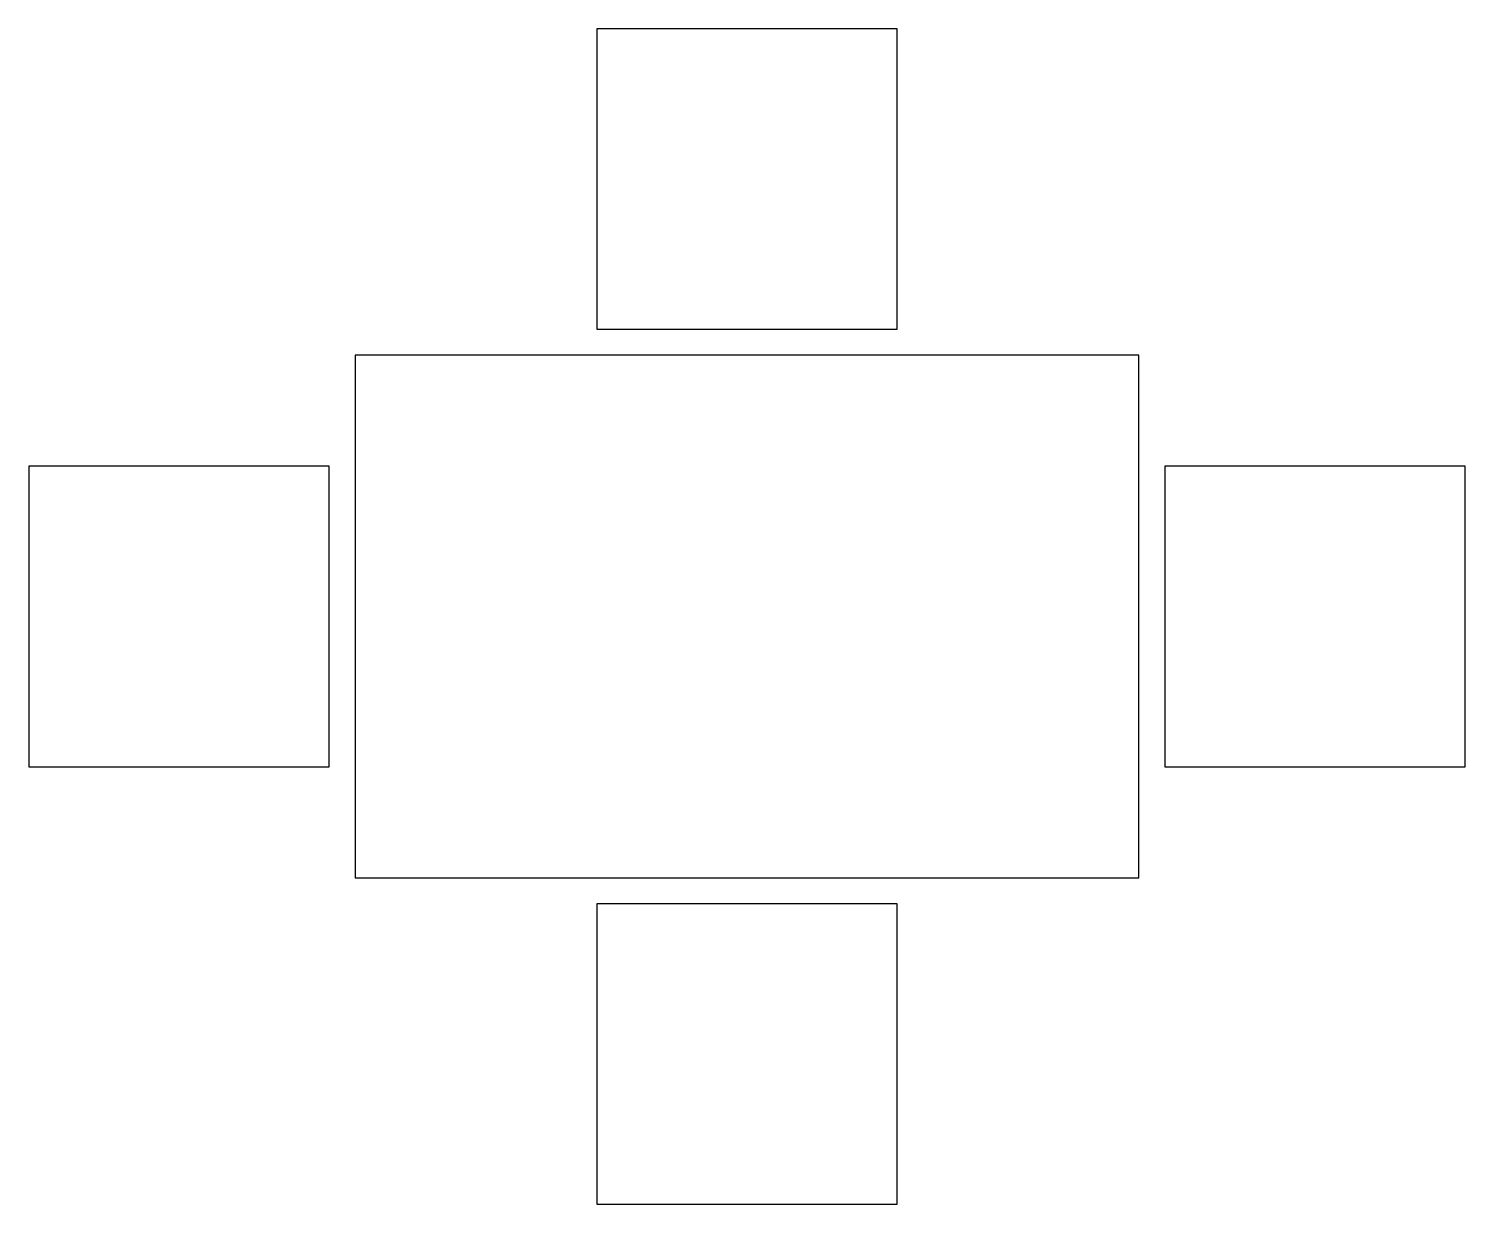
# Model space of a CAD drawing. Header units: millimetres. Extents: x -500 to 1700, y -500 to 1300.
import ezdxf

# ---------------------------------------------------------------- set-up
doc = ezdxf.new("R2010")
doc.units = ezdxf.units.MM

msp = doc.modelspace()

# ---------------------------------------------------------------- linework, layer by layer
for points in [[(370, 840), (830, 840), (830, 1300), (370, 1300)], [(0, 0), (1200, 0), (1200, 800), (0, 800)], [(-500, 170), (-40, 170), (-40, 630), (-500, 630)], [(1240, 170), (1700, 170), (1700, 630), (1240, 630)], [(370, -500), (830, -500), (830, -40), (370, -40)]]:
    msp.add_lwpolyline(points, close=True)

doc.saveas('drawing.dxf')
